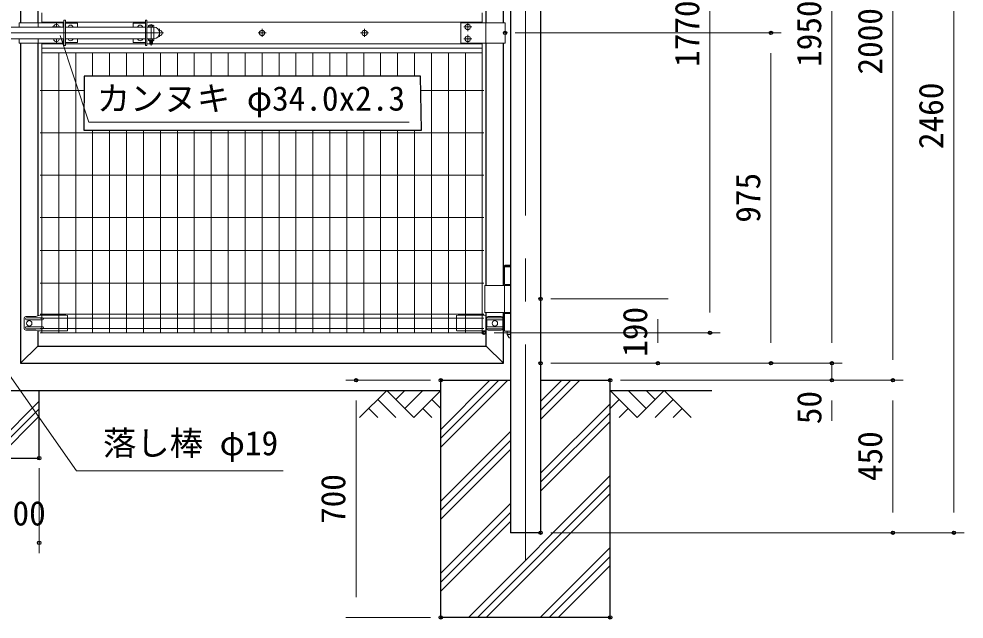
# Model space of a CAD drawing. Units: millimetres, scale not verified. Extents: x -6300 to 6300, y -4455 to 4455.
# Drawn here: x -1317 to 1473, y -2486 to -714 of the extents above; entities that cross this region are included whole.
import ezdxf
from ezdxf.enums import TextEntityAlignment as Align

# ---------------------------------------------------------------- set-up
doc = ezdxf.new("R2010")
doc.units = ezdxf.units.MM
doc.header["$LTSCALE"] = 20
doc.header["$PDMODE"] = 32
doc.header["$PDSIZE"] = 10
doc.linetypes.add('USER1', pattern=[50.8, 31.75, -6.35, 6.35, -6.35])
for name, color, linetype, lineweight in [('0-0_D-STR1', 1, 'Continuous', 25), ('0-1_D-BMK', 2, 'USER1', 13), ('0-2_D-DCR-HCH', 7, 'Continuous', 13), ('0-3_D-STR4', 7, 'Continuous', 25), ('0-4_D-STR2', 7, 'Continuous', 13), ('0-5_D-STR3', 3, 'Continuous', 13), ('0-6_D-BGD', 7, 'Continuous', 25), ('0-7_D-STR-DIM', 7, 'Continuous', 13), ('0-9_Defpoints', 8, 'Continuous', 25), ('0-A_D-STR-TXT', 7, 'Continuous', 13)]:
    doc.layers.add(name, color=color, linetype=linetype, lineweight=lineweight)
doc.styles.add('ＭＳ ゴシック', font='')
doc.styles.get('ＭＳ ゴシック').set_extended_font_data('MS Gothic')

msp = doc.modelspace()

# ---------------------------------------------------------------- linework, layer by layer
at = {"layer": '0-0_D-STR1'}
for p, q in [((134.07, 219.48), (134.07, -2230.52)), ((223.17, 219.48), (223.17, -2230.52)), ((62.82, -725.52), (62.82, -10.52)), ((113.62, -725.52), (113.62, -10.52)), ((-1260.58, -32.02), (-1260.58, -725.52)), ((-1311.38, -785.52), (-1311.38, -1730.52)), ((-1260.58, -785.52), (-1260.58, -1590.43)), ((62.82, -1500.52), (62.82, -785.52)), ((113.62, -1500.52), (113.62, -785.52)), ((-1260.58, -1634.34), (-1260.58, -1679.72)), ((-1260.58, -1679.72), (-1311.38, -1730.52)), ((62.82, -1679.72), (113.62, -1730.52)), ((223.17, -2230.52), (134.07, -2230.52))]:
    msp.add_line(p, q, dxfattribs=at)
for points in [[(113.62, 69.48), (113.62, 219.48), (-1311.38, 219.48), (-1311.38, -725.52)], [(-1311.38, -1730.52), (113.62, -1730.52), (113.62, -1580.52)], [(-1260.58, -1679.72), (62.82, -1679.72), (62.82, -1580.52)]]:
    msp.add_lwpolyline(points, dxfattribs=at)
at = {"layer": '0-1_D-BMK'}
for p, q in [((178.62, -2310.52), (178.62, 309.48)), ((-1217.98, -738.02), (-1193.98, -738.02)), ((-1205.98, -738.52), (-1205.98, -726.02)), ((-926.13, -729.77), (-926.13, -792.68)), ((-901.37, -767.52), (-901.37, -743.52)), ((-598.88, -767.52), (-598.88, -743.52)), ((-296.39, -767.52), (-296.39, -743.52)), ((20.22, -738.02), (-3.78, -738.02)), ((8.22, -750.02), (8.22, -726.02)), ((-891.13, -755.52), (-1811.13, -755.52)), ((-1217.98, -773.02), (-1193.98, -773.02)), ((-1205.98, -785.02), (-1205.98, -772.52)), ((-913.37, -755.52), (-889.37, -755.52)), ((-610.88, -755.52), (-586.88, -755.52)), ((-284.39, -755.52), (-308.39, -755.52)), ((20.22, -773.02), (-3.78, -773.02)), ((8.22, -785.02), (8.22, -761.02))]:
    msp.add_line(p, q, dxfattribs=at)
at = {"layer": '0-2_D-DCR-HCH'}
for p, q in [((-71.38, -1978.53), (126.63, -1780.52)), ((-71.38, -1952.01), (100.11, -1780.52)), ((-71.38, -1925.5), (73.6, -1780.52)), ((223.17, -1896.11), (338.76, -1780.52)), ((223.17, -1869.6), (312.25, -1780.52)), ((223.17, -1843.08), (285.73, -1780.52)), ((-231.02, -1810.52), (-310.83, -1890.34)), ((-231.02, -1810.52), (-151.2, -1890.34)), ((-204.41, -1837.13), (-177.8, -1810.52)), ((-177.8, -1863.73), (-124.59, -1810.52)), ((-151.2, -1890.34), (-71.38, -1810.52)), ((508.44, -1890.34), (428.62, -1810.52)), ((535.04, -1863.73), (481.83, -1810.52)), ((588.26, -1810.52), (508.44, -1890.34)), ((561.79, -1837.26), (535.04, -1810.52)), ((588.26, -1810.52), (668.07, -1890.34)), ((-257.62, -1837.13), (-204.17, -1890.34)), ((-97.99, -1837.13), (-71.38, -1863.61)), ((455.23, -1837.13), (428.62, -1863.61)), ((614.86, -1837.13), (561.41, -1890.34)), ((-1424.84, -2010.52), (-1256.78, -1842.46)), ((-1402.74, -2010.52), (-1256.78, -1864.56)), ((-284.23, -1863.73), (-257.5, -1890.34)), ((-124.59, -1863.73), (-97.86, -1890.34)), ((223.17, -2055.21), (428.62, -1849.76)), ((481.83, -1863.73), (455.1, -1890.34)), ((641.47, -1863.73), (614.74, -1890.34)), ((-1380.65, -2010.52), (-1256.78, -1886.65)), ((223.17, -2081.73), (428.62, -1876.28)), ((223.17, -2108.24), (428.62, -1902.79)), ((-71.38, -2137.63), (134.07, -1932.18)), ((-71.38, -2164.15), (134.07, -1958.7)), ((-71.38, -2190.66), (134.07, -1985.21)), ((9.99, -2480.52), (428.62, -2061.89)), ((36.51, -2480.52), (428.62, -2088.41)), ((63.03, -2480.52), (428.62, -2114.93)), ((-71.38, -2349.76), (134.07, -2144.31)), ((-71.38, -2376.28), (134.07, -2170.83)), ((-71.38, -2402.79), (134.07, -2197.34)), ((222.12, -2480.52), (428.62, -2274.02)), ((248.64, -2480.52), (428.62, -2300.54)), ((275.16, -2480.52), (428.62, -2327.06))]:
    msp.add_line(p, q, dxfattribs=at)
at = {"layer": '0-3_D-STR4'}
for p, q in [((-71.38, -2480.52), (-71.38, -1780.52)), ((-71.38, -1780.52), (134.07, -1780.52)), ((223.17, -1780.52), (428.62, -1780.52)), ((428.62, -2480.52), (428.62, -1780.52)), ((428.62, -2480.52), (-71.38, -2480.52))]:
    msp.add_line(p, q, dxfattribs=at)
msp.add_lwpolyline([(-1456.78, -2010.52), (-1256.78, -2010.52), (-1256.78, -1810.52)], dxfattribs=at)
at = {"layer": '0-4_D-STR2'}
for p, q in [((-1248.88, -1640.52), (-1248.88, -805.52)), ((51.12, -1640.52), (51.12, -805.76)), ((-1198.88, -1640.52), (-1198.88, -814.67)), ((-1148.88, -1640.52), (-1148.88, -814.67)), ((-1098.88, -882.85), (-1098.88, -814.67)), ((-1048.88, -882.85), (-1048.88, -813.69)), ((-998.88, -882.85), (-998.88, -814.67)), ((-948.88, -882.85), (-948.88, -814.67)), ((-898.88, -882.85), (-898.88, -814.67)), ((-848.88, -882.85), (-848.88, -814.67)), ((-798.88, -882.85), (-798.88, -814.67)), ((-748.88, -882.85), (-748.88, -814.67)), ((-698.88, -882.85), (-698.88, -814.67)), ((-648.88, -882.85), (-648.88, -814.67)), ((-598.88, -882.85), (-598.88, -814.67)), ((-548.88, -882.85), (-548.88, -814.67)), ((-498.88, -882.85), (-498.88, -814.67)), ((-448.88, -882.85), (-448.88, -814.67)), ((-398.88, -882.85), (-398.88, -814.67)), ((-348.88, -882.85), (-348.88, -814.67)), ((-298.88, -882.85), (-298.88, -814.67)), ((-248.88, -882.85), (-248.88, -814.67)), ((-198.88, -882.85), (-198.88, -814.67)), ((-148.88, -882.85), (-148.88, -814.67)), ((-98.88, -1640.52), (-98.88, -814.67)), ((-48.88, -1640.52), (-48.88, -814.67)), ((1.12, -1640.52), (1.12, -814.67)), ((-1124.47, -925.52), (-1253.88, -925.52)), ((56.12, -925.52), (-130.58, -925.52)), ((56.12, -1050.52), (-1253.88, -1050.52)), ((-1098.88, -1640.52), (-1098.88, -1042.08)), ((-1048.88, -1640.52), (-1048.88, -1042.08)), ((-998.88, -1640.52), (-998.88, -1042.08)), ((-948.88, -1640.52), (-948.88, -1042.08)), ((-898.88, -1640.52), (-898.88, -1042.08)), ((-848.88, -1640.52), (-848.88, -1042.08)), ((-798.88, -1640.52), (-798.88, -1042.08)), ((-748.88, -1640.52), (-748.88, -1042.08)), ((-698.88, -1640.52), (-698.88, -1042.08)), ((-648.88, -1640.52), (-648.88, -1042.08)), ((-598.88, -1640.52), (-598.88, -1042.08)), ((-548.88, -1640.52), (-548.88, -1042.08)), ((-498.88, -1640.52), (-498.88, -1042.08)), ((-448.88, -1640.52), (-448.88, -1042.08)), ((-398.88, -1640.52), (-398.88, -1042.08)), ((-348.88, -1640.52), (-348.88, -1042.08)), ((-298.88, -1640.52), (-298.88, -1042.08)), ((-248.88, -1640.52), (-248.88, -1042.08)), ((-198.88, -1640.52), (-198.88, -1042.08)), ((-148.88, -1640.52), (-148.88, -1042.08)), ((56.12, -1175.52), (-1253.88, -1175.52)), ((56.12, -1300.52), (-1253.88, -1300.52)), ((56.12, -1397.52), (-1253.88, -1397.52)), ((56.12, -1494.52), (-1253.88, -1494.52)), ((56.12, -1585.76), (-1253.88, -1585.76)), ((56.12, -1597.62), (-1253.88, -1597.62)), ((56.12, -1627.42), (-1253.88, -1627.42)), ((56.12, -1640.52), (-1253.88, -1640.52))]:
    msp.add_line(p, q, dxfattribs=at)
at = {"layer": '0-5_D-STR3'}
for p, q in [((-1248.88, -696.37), (-1248.88, -725.52)), ((51.12, -696.37), (51.12, -725.52)), ((-1248.88, -723.64), (-1183.88, -723.64)), ((-1183.88, -718.02), (-1183.88, -793.02)), ((-1183.88, -718.02), (-1179.38, -718.02)), ((-1179.38, -718.02), (-1179.38, -793.02)), ((-1179.38, -723.64), (-943.38, -723.64)), ((-943.38, -718.02), (-943.38, -793.02)), ((-938.88, -718.02), (-943.38, -718.02)), ((-938.88, -718.02), (-938.88, -793.02)), ((-938.88, -723.64), (51.12, -723.64)), ((-1183.88, -738.52), (-1458.88, -738.52)), ((-1316.19, -725.52), (-1185.98, -725.52)), ((-1316.19, -725.52), (-1316.19, -738.52)), ((-1259.73, -725.52), (-1259.73, -738.52)), ((-1185.98, -725.52), (-1185.98, -738.52)), ((-1179.38, -727.02), (-1143.88, -727.02)), ((-943.38, -738.52), (-1179.38, -738.52)), ((-1143.88, -727.02), (-1143.88, -738.52)), ((-978.88, -727.02), (-978.88, -738.52)), ((-943.38, -727.02), (-978.88, -727.02)), ((-918.13, -738.52), (-938.88, -738.52)), ((-934.23, -733.82), (-934.23, -738.52)), ((-920.07, -733.02), (-932.33, -733.02)), ((-930.13, -733.82), (-930.13, -738.52)), ((-922.13, -733.82), (-922.13, -738.52)), ((-918.13, -738.52), (-918.13, -772.52)), ((-918.03, -733.82), (-918.03, -738.52)), ((118.43, -725.52), (-11.78, -725.52)), ((-11.78, -725.52), (-11.78, -785.52)), ((61.97, -725.52), (61.97, -785.52)), ((118.43, -725.52), (118.43, -785.52)), ((-1183.88, -772.52), (-1458.88, -772.52)), ((-1316.19, -772.52), (-1316.19, -785.52)), ((-1259.73, -772.52), (-1259.73, -785.52)), ((-1185.98, -772.52), (-1185.98, -785.52)), ((-943.38, -772.52), (-1179.38, -772.52)), ((-1143.88, -772.52), (-1143.88, -784.02)), ((-978.88, -772.52), (-978.88, -784.02)), ((-918.13, -772.52), (-938.88, -772.52)), ((-934.23, -772.52), (-934.23, -778.22)), ((-918.03, -778.22), (-934.23, -778.22)), ((-919.7, -779.02), (-932.28, -779.02)), ((-930.13, -772.52), (-930.13, -778.22)), ((-930.13, -779.02), (-930.13, -787.72)), ((-929.33, -779.02), (-929.33, -788.52)), ((-922.93, -779.02), (-922.93, -788.52)), ((-922.13, -772.52), (-922.13, -778.22)), ((-922.13, -779.02), (-922.13, -787.72)), ((-918.03, -772.52), (-918.03, -778.22)), ((-1316.19, -785.52), (-1185.98, -785.52)), ((-1248.88, -785.52), (-1248.88, -814.67)), ((-1248.88, -787.4), (-1183.88, -787.4)), ((-1248.88, -800.8), (51.12, -800.8)), ((-1183.88, -793.02), (-1179.38, -793.02)), ((-1179.38, -784.02), (-1143.88, -784.02)), ((-1179.38, -787.4), (-943.38, -787.4)), ((-943.38, -784.02), (-978.88, -784.02)), ((-938.88, -793.02), (-943.38, -793.02)), ((-938.88, -787.4), (-930.13, -787.4)), ((-922.13, -787.72), (-930.13, -787.72)), ((-929.33, -788.52), (-930.13, -787.72)), ((-922.93, -788.52), (-929.33, -788.52)), ((-922.93, -788.52), (-922.13, -787.72)), ((-922.13, -787.4), (51.12, -787.4)), ((118.43, -785.52), (-11.78, -785.52)), ((51.12, -785.52), (51.12, -814.67)), ((-1248.88, -814.67), (51.12, -814.67)), ((116.59, -1445.52), (134.07, -1445.52)), ((116.59, -1445.52), (116.59, -1497.52)), ((118.61, -1440.52), (116.61, -1442.52)), ((116.61, -1442.52), (134.07, -1442.52)), ((116.61, -1445.52), (116.61, -1442.52)), ((118.61, -1440.52), (134.07, -1440.52)), ((58.24, -1500.52), (134.07, -1500.52)), ((58.24, -1500.52), (58.24, -1580.52)), ((116.59, -1497.52), (134.07, -1497.52)), ((116.61, -1500.52), (116.61, -1580.52)), ((124.09, -1497.52), (124.09, -1500.52)), ((-1255.07, -1588.52), (-1266.62, -1592.52)), ((-1177.98, -1588.52), (-1255.07, -1588.52)), ((-1177.98, -1588.52), (-1172.98, -1589.52)), ((-1172.98, -1589.52), (-1172.98, -1633.34)), ((-19.78, -1588.52), (-24.78, -1589.52)), ((-24.78, -1589.52), (-24.78, -1633.34)), ((-19.78, -1588.52), (57.31, -1588.52)), ((57.31, -1588.52), (62.82, -1590.43)), ((58.24, -1580.52), (134.07, -1580.52)), ((115.09, -1580.52), (115.09, -1583.52)), ((115.09, -1583.52), (134.07, -1583.52)), ((116.59, -1583.52), (116.59, -1635.52)), ((116.59, -1583.52), (116.59, -1635.52)), ((-1301.47, -1597.52), (-1301.47, -1627.52)), ((-1266.62, -1592.52), (-1296.47, -1592.52)), ((-1246.98, -1596.52), (-1294.39, -1596.52)), ((-1246.98, -1602.52), (-1294.39, -1602.52)), ((64.56, -1596.52), (111.28, -1596.52)), ((64.56, -1602.52), (111.28, -1602.52)), ((64.56, -1602.52), (64.56, -1622.52)), ((68.56, -1592.52), (107.28, -1592.52)), ((111.28, -1602.52), (111.28, -1622.52)), ((-1266.62, -1632.52), (-1296.47, -1632.52)), ((-1246.98, -1622.52), (-1294.39, -1622.52)), ((-1246.98, -1628.52), (-1294.39, -1628.52)), ((-1261.37, -1634.34), (-1266.62, -1632.52)), ((-1261.37, -1634.34), (-1173.98, -1634.34)), ((62.82, -1634.34), (-23.78, -1634.34)), ((64.56, -1622.52), (111.28, -1622.52)), ((64.56, -1628.52), (111.28, -1628.52)), ((68.56, -1632.52), (107.28, -1632.52)), ((116.59, -1635.52), (134.07, -1635.52)), ((116.59, -1635.52), (134.07, -1635.52)), ((124.09, -1635.52), (124.09, -1645.52)), ((124.09, -1645.52), (134.07, -1645.52)), ((124.09, -1645.52), (130.09, -1655.52)), ((130.09, -1655.52), (134.07, -1655.52))]:
    msp.add_line(p, q, dxfattribs=at)
for centre in [(-598.88, -755.52), (-296.39, -755.52), (8.22, -738.02), (8.22, -773.02), (-1285.98, -1612.52), (88.22, -1612.52)]:
    msp.add_circle(centre, 8, dxfattribs=at)
for centre, radius, start, end in [((-1205.98, -738.02), 8, 356.41668, 183.58332), ((-1163.88, -740.52), 8, 14.47751, 165.52249), ((-958.88, -740.52), 8, 14.47751, 165.52249), ((-932.18, -736.03), 3.02, 47.18249, 132.81751), ((-926.13, -743.42), 10.4, 67.38014, 112.61986), ((-920.08, -736.05), 3.03, 47.363, 132.637), ((-918.13, -755.52), 17, 270, 90), ((-901.37, -755.52), 8, 257.99801, 102.00199), ((-1205.98, -773.02), 8, 176.41668, 3.58332), ((-1163.88, -770.52), 8, 194.47751, 345.52249), ((-958.88, -770.52), 8, 194.47751, 345.52249), ((-932.18, -776), 3.02, 227.28053, 312.71947), ((-926.13, -768.62), 10.4, 247.38014, 292.61986), ((-920.08, -776.08), 2.96, 226.1605, 313.8395), ((-1296.47, -1597.52), 5, 90, 180), ((-1294.39, -1599.52), 3, 90, 270), ((-1246.98, -1599.52), 3, 270, 90), ((69.81, -1599.52), 6.05, 150.26731, 209.73269), ((68.56, -1596.52), 4, 90, 180), ((107.28, -1596.52), 4, 0, 90), ((106.03, -1599.52), 6.05, 330.26731, 29.73269), ((-1296.47, -1627.52), 5, 180, 270), ((-1294.39, -1625.52), 3, 90, 270), ((-1246.98, -1625.52), 3, 270, 90), ((-1173.98, -1633.34), 1, 270, 0), ((-23.78, -1633.34), 1, 180, 270), ((69.83, -1625.52), 6.07, 150.37394, 209.62606), ((68.56, -1628.52), 4, 180, 270), ((107.28, -1628.52), 4, 270, 0), ((106, -1625.52), 6.07, 330.37394, 29.62606)]:
    msp.add_arc(centre, radius, start, end, dxfattribs=at)
at = {"layer": '0-6_D-BGD'}
for p, q in [((-2571.38, -1810.52), (-71.38, -1810.52)), ((428.62, -1810.52), (728.62, -1810.52))]:
    msp.add_line(p, q, dxfattribs=at)
at = {"layer": '0-7_D-STR-DIM'}
for p, q in [((1443.17, 169.48), (1443.17, -2170.52)), ((1083.17, 159.48), (1083.17, -1670.52)), ((1263.17, 159.48), (1263.17, -1720.52)), ((723.17, 69.48), (723.17, -1580.52)), ((148.43, -755.52), (933.17, -755.52)), ((148.43, -755.52), (933.17, -755.52)), ((903.17, -815.52), (903.17, -1670.52)), ((253.17, -1540.52), (599.64, -1540.52)), ((569.64, -1600.52), (569.64, -1670.52)), ((1083.17, -1670.52), (1083.17, -1610.52)), ((86.12, -1640.52), (753.17, -1640.52)), ((253.17, -1730.52), (599.64, -1730.52)), ((253.17, -1730.52), (933.17, -1730.52)), ((253.17, -1730.52), (1113.17, -1730.52)), ((253.17, -1730.52), (1113.17, -1730.52)), ((1083.17, -1730.52), (1083.17, -1780.52)), ((-101.38, -1780.52), (-351.38, -1780.52)), ((458.62, -1780.52), (1293.17, -1780.52)), ((458.62, -1780.52), (1113.17, -1780.52)), ((458.62, -1780.52), (1293.17, -1780.52)), ((-321.38, -2420.52), (-321.38, -1840.52)), ((1083.17, -1840.52), (1083.17, -1900.52)), ((1263.17, -1840.52), (1263.17, -2170.52)), ((-1256.78, -2040.52), (-1256.78, -2290.52)), ((253.17, -2230.52), (1473.17, -2230.52)), ((253.17, -2230.52), (1293.17, -2230.52)), ((-101.38, -2480.52), (-351.38, -2480.52))]:
    msp.add_line(p, q, dxfattribs=at)
at = {"layer": '0-9_Defpoints'}
msp.add_lwpolyline([(-131.43, -882.85), (-1124.41, -882.85), (-1124.63, -1042.08), (-128.28, -1042.08)], close=True, dxfattribs=at)
for p in [(118.43, -755.52), (903.17, -755.52), (223.17, -1540.52), (56.12, -1640.52), (723.17, -1640.52), (223.17, -1730.52), (569.64, -1730.52), (903.17, -1730.52), (1083.17, -1730.52), (-321.38, -1780.52), (-71.38, -1780.52), (428.62, -1780.52), (1083.17, -1780.52), (1263.17, -1780.52), (-1256.78, -2010.52), (223.17, -2230.52), (1263.17, -2230.52), (1443.17, -2230.52), (-1256.78, -2260.52), (-71.38, -2480.52), (428.62, -2480.52)]:
    msp.add_point(p, dxfattribs=at)
at = {"layer": '0-A_D-STR-TXT'}
for points in [[(-164.35, -1019.25), (-1110.44, -1019.25), (-1194.52, -763.23)], [(-536.17, -2048.13), (-1147.07, -2048.13), (-1350.8, -1756.23)]]:
    msp.add_lwpolyline(points, dxfattribs=at)

# ---------------------------------------------------------------- texts
at = {"layer": '0-7_D-STR-DIM', "style": 'ＭＳ ゴシック'}
for s, p in [('1770', (713.05, -855.87)), ('1950', (1073.05, -855.87)), ('2000', (1253.05, -878.39)), ('2460', (1433.05, -1098.39)), ('975', (893.05, -1315.73)), ('190', (559.52, -1711.49)), ('50', (1073.66, -1910.35)), ('450', (1253.05, -2078.27)), ('700', (-331.5, -2204.77))]:
    msp.add_text(s, height=72.14, rotation=90, dxfattribs=at).set_placement(p, align=Align.BOTTOM_LEFT)
msp.add_text('□200', height=72.14, dxfattribs=at).set_placement((-1483.01, -2230.91), align=Align.BOTTOM_LEFT)
at = {"layer": '0-A_D-STR-TXT', "style": 'ＭＳ ゴシック'}
for s, p in [('カンヌキ φ34.0x2.3', (-1086.59, -1006.53)), ('落し棒 φ19', (-1068.4, -2023.73))]:
    msp.add_text(s, height=72.14, dxfattribs=at).set_placement(p, align=Align.BOTTOM_LEFT)

doc.saveas('drawing.dxf')
